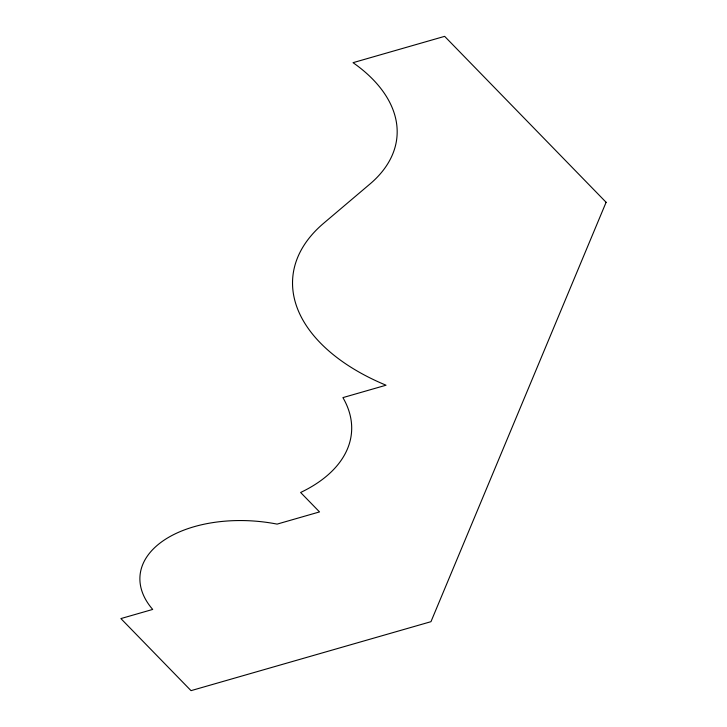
<?xml version="1.0" encoding="UTF-8"?>
<svg xmlns="http://www.w3.org/2000/svg" width="727" height="727" viewBox="0 0 727 727"><rect width="100%" height="100%" fill="white"/><g stroke="black" fill="none" stroke-linecap="round" stroke-linejoin="round"><path stroke-width="1.09" d="M606.109 202.288L430.966 621.685L191.028 690.65L120.891 618.577L152.706 609.435A111.349 64.021 4.8 0 1 163.33 540.679A111.349 64.021 4.8 0 1 277.105 524.112L319.526 511.917L300.615 492.479A158.441 91.102 4.8 0 0 342.908 397.614L386.046 385.21A197.88 113.785 4.8 0 1 323.624 223.289L369.961 184.022A173.144 99.563 4.8 0 0 353.04 62.676L444.642 36.35L606.109 202.288"/></g></svg>
